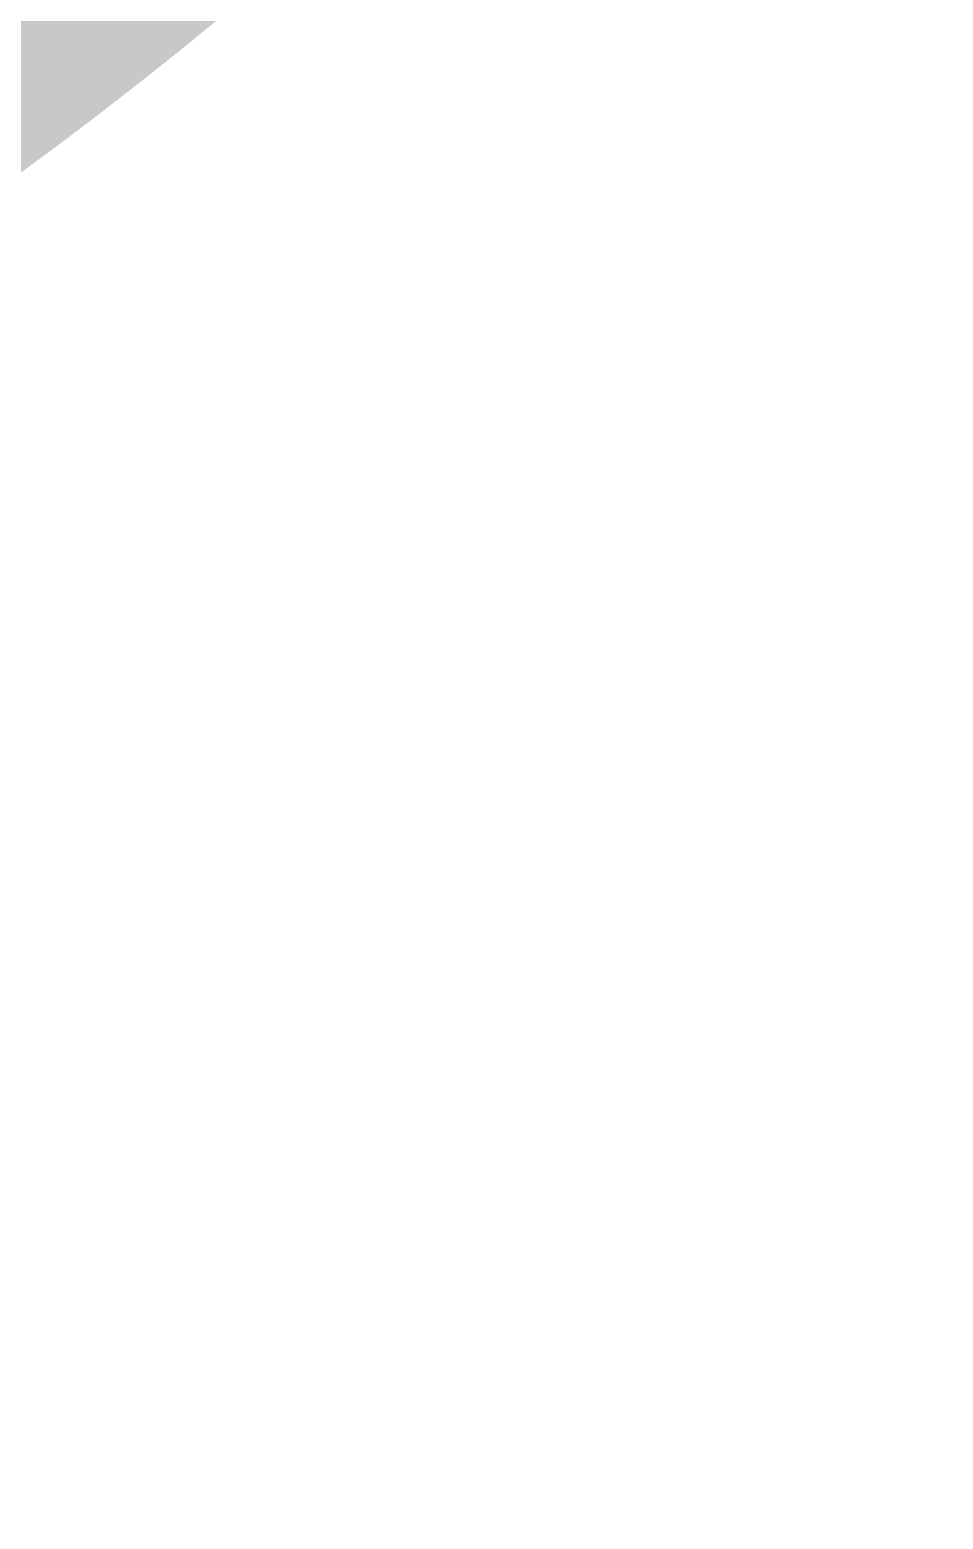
# Model space of a CAD drawing. Header units: inches. Extents: x 1 to 35.5, y 1 to 35.6.
# Drawn here: x 8.5914 to 8.6788, y 8.9294 to 9.0719 of the extents above; entities that cross this region are included whole.
import ezdxf

# ---------------------------------------------------------------- set-up
doc = ezdxf.new("R2010")
doc.units = ezdxf.units.IN
for name, color, linetype in [('Bottom Layer', 76, 'Continuous'), ('Bottom Layer 1', 5, 'Continuous'), ('Mechanical 2', 216, 'Continuous'), ('Top Layer', 16, 'Continuous'), ('Top Layer 1', 1, 'Continuous')]:
    doc.layers.add(name, color=color, linetype=linetype)

msp = doc.modelspace()

# ---------------------------------------------------------------- hatches: boundary and pattern name
at = {"layer": 'Bottom Layer'}
h = msp.add_hatch(color=76, dxfattribs=at)
edge = h.paths.add_edge_path()
edge.add_arc((8.3549, 9.38149), 0.4, 0, 360)
at = {"layer": 'Bottom Layer 1'}
h = msp.add_hatch(color=5, dxfattribs=at)
edge = h.paths.add_edge_path()
edge.add_arc((8.3549, 9.38149), 0.4, 0, 360)
at = {"layer": 'Top Layer'}
h = msp.add_hatch(color=16, dxfattribs=at)
edge = h.paths.add_edge_path()
edge.add_arc((8.3549, 9.38149), 0.4, 0, 360)
at = {"layer": 'Top Layer 1'}
h = msp.add_hatch(color=1, dxfattribs=at)
edge = h.paths.add_edge_path()
edge.add_arc((8.3549, 9.38149), 0.4, 0, 360)

# ---------------------------------------------------------------- linework, layer by layer
at = {"layer": 'Mechanical 2'}
msp.add_lwpolyline([(35.125, 18.125, 0.25, 0.25, 1), (1.125, 18.125, 0.25, 0.25, 1)], format="xyseb", close=True, dxfattribs=at)

doc.saveas('drawing.dxf')
